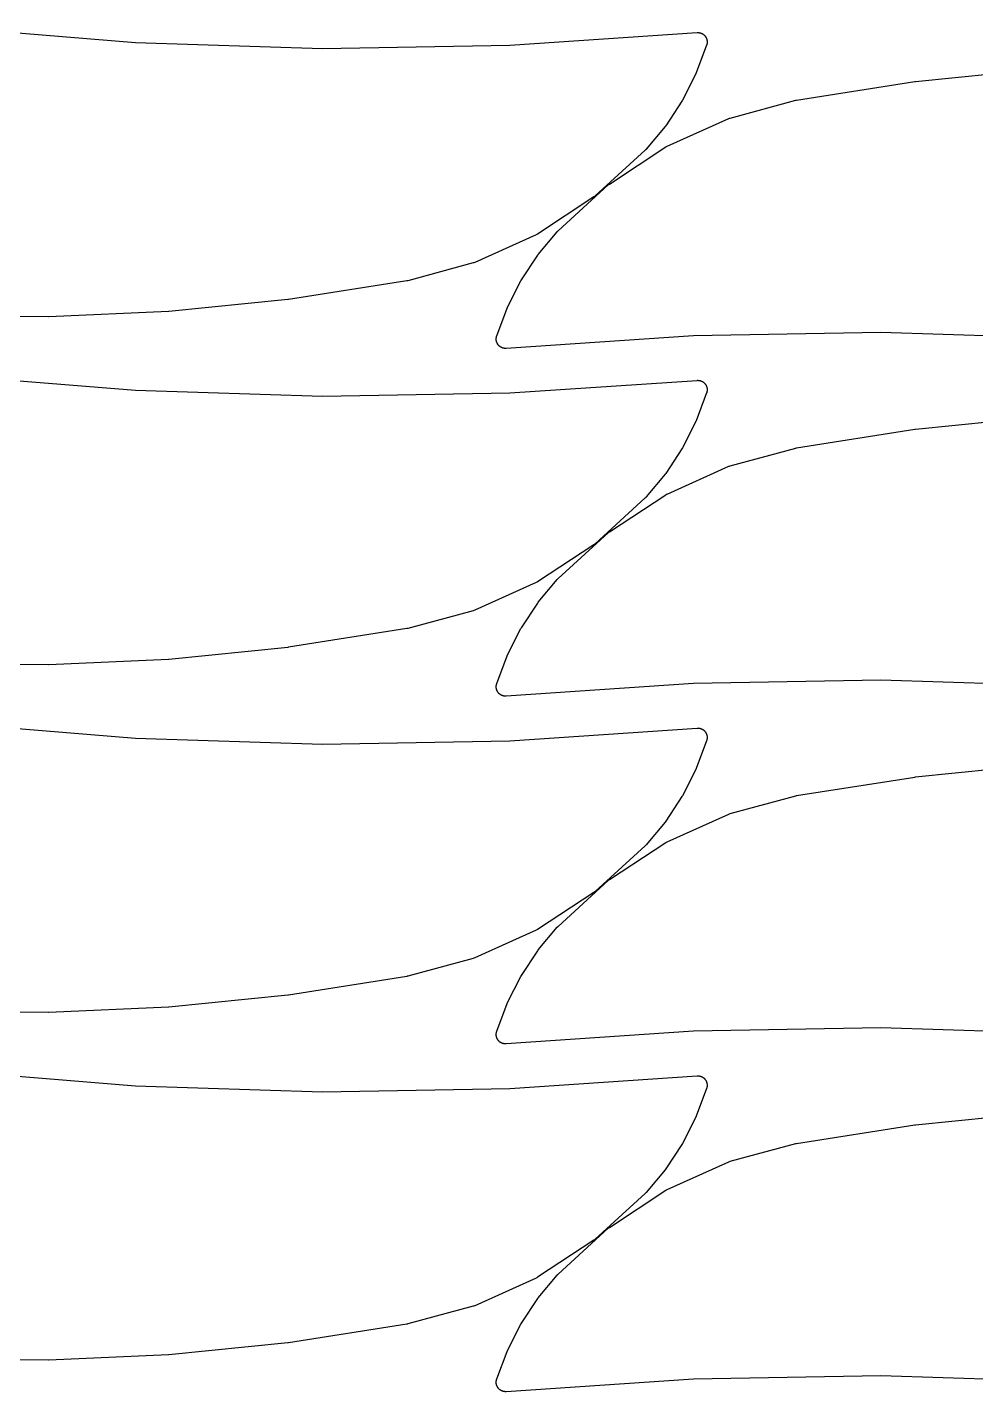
# Model space of a CAD drawing. Header units: metres. Extents: x 0 to 3000, y 0 to 1240.
# Drawn here: x 1298.2 to 1500, y 299.1 to 589.3 of the extents above; entities that cross this region are included whole.
import ezdxf

# ---------------------------------------------------------------- set-up
doc = ezdxf.new("R2010")
doc.units = ezdxf.units.M

msp = doc.modelspace()

# ---------------------------------------------------------------- linework, layer by layer
at = {"color": 1}
for points in [[(1281.47, 589.27), (1321.25, 586.03), (1361.08, 584.76), (1400.91, 585.47), (1440.74, 588.15), (1440.77, 588.15), (1440.8, 588.16), (1440.87, 588.15), (1440.93, 588.16), (1440.97, 588.15), (1441, 588.15), (1441.06, 588.15), (1441.13, 588.14), (1441.16, 588.13), (1441.19, 588.13), (1441.26, 588.12), (1441.32, 588.11), (1441.35, 588.1), (1441.39, 588.09), (1441.45, 588.07), (1441.51, 588.05), (1441.54, 588.04), (1441.57, 588.03), (1441.63, 588), (1441.69, 587.98), (1441.72, 587.97), (1441.75, 587.95), (1441.81, 587.92), (1441.87, 587.89), (1441.9, 587.87), (1441.93, 587.86), (1441.98, 587.82), (1442.03, 587.79), (1442.06, 587.76), (1442.09, 587.75), (1442.14, 587.7), (1442.19, 587.66), (1442.21, 587.64), (1442.24, 587.62), (1442.28, 587.57), (1442.33, 587.53), (1442.35, 587.5), (1442.37, 587.48), (1442.41, 587.43), (1442.46, 587.38), (1442.48, 587.35), (1442.5, 587.32), (1442.53, 587.27), (1442.57, 587.22), (1442.58, 587.19), (1442.6, 587.16), (1442.63, 587.1), (1442.66, 587.05), (1442.68, 587.01), (1442.69, 586.99), (1442.72, 586.93), (1442.74, 586.87), (1442.75, 586.83), (1442.76, 586.8), (1442.78, 586.74), (1442.8, 586.68), (1442.81, 586.65), (1442.82, 586.61), (1442.83, 586.55), (1442.84, 586.49), (1442.85, 586.45), (1442.85, 586.42), (1442.86, 586.36), (1442.87, 586.29), (1442.87, 586.26), (1442.87, 586.23), (1442.87, 586.16), (1442.87, 586.1), (1442.87, 586.06), (1442.87, 586.03), (1442.86, 585.96), (1442.86, 585.9), (1442.85, 585.87), (1442.85, 585.83), (1442.83, 585.77), (1442.82, 585.71), (1442.81, 585.68), (1442.8, 585.64), (1442.78, 585.58), (1442.77, 585.52), (1442.75, 585.49), (1442.74, 585.46), (1440.54, 579.57), (1440.45, 579.37), (1437.61, 573.78), (1437.5, 573.59), (1434.05, 568.35), (1433.92, 568.17), (1429.9, 563.34), (1429.87, 563.32), (1429.85, 563.29), (1429.81, 563.24), (1429.77, 563.2), (1429.74, 563.17), (1429.71, 563.15), (1419.05, 553.4), (1418.92, 553.3), (1418.8, 553.2), (1406.79, 545.31), (1406.66, 545.23), (1406.52, 545.16), (1393.42, 539.27), (1393.27, 539.21), (1393.12, 539.16), (1379.17, 535.39), (1379.16, 535.39), (1379.15, 535.39), (1379.06, 535.37), (1378.98, 535.35), (1378.97, 535.35), (1378.96, 535.35), (1353.8, 531.39), (1353.69, 531.37), (1328.37, 528.82), (1328.26, 528.81), (1302.84, 527.67), (1302.73, 527.67), (1277.26, 527.95)], [(1519.62, 523.11), (1479.8, 524.38), (1439.96, 523.67), (1400.13, 520.99), (1400.1, 520.99), (1400.07, 520.98), (1400, 520.99), (1399.94, 520.98), (1399.9, 520.99), (1399.87, 520.99), (1399.81, 521), (1399.74, 521), (1399.71, 521.01), (1399.68, 521.01), (1399.61, 521.02), (1399.55, 521.04), (1399.52, 521.04), (1399.48, 521.05), (1399.42, 521.07), (1399.36, 521.09), (1399.33, 521.1), (1399.3, 521.11), (1399.24, 521.14), (1399.18, 521.16), (1399.15, 521.18), (1399.12, 521.19), (1399.06, 521.22), (1399, 521.25), (1398.97, 521.27), (1398.95, 521.28), (1398.89, 521.32), (1398.84, 521.36), (1398.81, 521.38), (1398.78, 521.39), (1398.73, 521.44), (1398.68, 521.48), (1398.66, 521.5), (1398.63, 521.52), (1398.59, 521.57), (1398.54, 521.61), (1398.52, 521.64), (1398.5, 521.66), (1398.46, 521.71), (1398.41, 521.76), (1398.4, 521.79), (1398.38, 521.82), (1398.34, 521.87), (1398.3, 521.92), (1398.29, 521.95), (1398.27, 521.98), (1398.24, 522.04), (1398.21, 522.1), (1398.19, 522.13), (1398.18, 522.16), (1398.15, 522.22), (1398.13, 522.28), (1398.12, 522.31), (1398.11, 522.34), (1398.09, 522.4), (1398.07, 522.46), (1398.06, 522.49), (1398.05, 522.53), (1398.04, 522.59), (1398.03, 522.65), (1398.02, 522.69), (1398.02, 522.72), (1398.01, 522.78), (1398, 522.85), (1398, 522.88), (1398, 522.91), (1398, 522.98), (1398, 523.05), (1398, 523.08), (1398, 523.11), (1398.01, 523.18), (1398.02, 523.24), (1398.02, 523.27), (1398.03, 523.31), (1398.04, 523.37), (1398.05, 523.43), (1398.06, 523.47), (1398.07, 523.5), (1398.09, 523.56), (1398.1, 523.62), (1398.12, 523.65), (1398.13, 523.68), (1400.33, 529.57), (1400.42, 529.78), (1403.26, 535.36), (1403.37, 535.55), (1406.82, 540.79), (1406.95, 540.97), (1410.97, 545.8), (1411, 545.82), (1411.02, 545.85), (1411.06, 545.9), (1411.1, 545.94), (1411.13, 545.97), (1411.16, 545.99), (1421.82, 555.74), (1421.95, 555.85), (1422.08, 555.94), (1434.08, 563.83), (1434.21, 563.91), (1434.35, 563.98), (1447.45, 569.87), (1447.6, 569.93), (1447.75, 569.98), (1461.7, 573.75), (1461.71, 573.75), (1461.72, 573.75), (1461.81, 573.77), (1461.89, 573.79), (1461.9, 573.79), (1461.91, 573.79), (1487.07, 577.75), (1487.18, 577.77), (1512.5, 580.32)], [(1281.47, 515.32), (1321.25, 512.08), (1361.08, 510.81), (1400.91, 511.52), (1440.74, 514.2), (1440.77, 514.2), (1440.8, 514.21), (1440.87, 514.21), (1440.93, 514.21), (1440.97, 514.2), (1441, 514.2), (1441.06, 514.2), (1441.13, 514.19), (1441.16, 514.19), (1441.19, 514.18), (1441.26, 514.17), (1441.32, 514.16), (1441.35, 514.15), (1441.39, 514.14), (1441.45, 514.12), (1441.51, 514.1), (1441.54, 514.09), (1441.57, 514.08), (1441.63, 514.05), (1441.69, 514.03), (1441.72, 514.02), (1441.75, 514), (1441.81, 513.97), (1441.87, 513.94), (1441.9, 513.92), (1441.93, 513.91), (1441.98, 513.87), (1442.03, 513.84), (1442.06, 513.82), (1442.09, 513.8), (1442.14, 513.75), (1442.19, 513.71), (1442.21, 513.69), (1442.24, 513.67), (1442.28, 513.62), (1442.33, 513.58), (1442.35, 513.55), (1442.37, 513.53), (1442.41, 513.48), (1442.46, 513.43), (1442.48, 513.4), (1442.5, 513.38), (1442.53, 513.32), (1442.57, 513.27), (1442.58, 513.24), (1442.6, 513.21), (1442.63, 513.15), (1442.66, 513.1), (1442.68, 513.07), (1442.69, 513.04), (1442.72, 512.98), (1442.74, 512.92), (1442.75, 512.88), (1442.76, 512.85), (1442.78, 512.79), (1442.8, 512.73), (1442.81, 512.7), (1442.82, 512.67), (1442.83, 512.6), (1442.84, 512.54), (1442.85, 512.5), (1442.85, 512.47), (1442.86, 512.41), (1442.87, 512.34), (1442.87, 512.31), (1442.87, 512.28), (1442.87, 512.21), (1442.87, 512.15), (1442.87, 512.11), (1442.87, 512.08), (1442.86, 512.02), (1442.86, 511.95), (1442.85, 511.92), (1442.85, 511.89), (1442.83, 511.82), (1442.82, 511.76), (1442.81, 511.73), (1442.8, 511.69), (1442.78, 511.63), (1442.77, 511.57), (1442.75, 511.54), (1442.74, 511.51), (1440.54, 505.62), (1440.45, 505.42), (1437.61, 499.83), (1437.5, 499.64), (1434.05, 494.4), (1433.92, 494.22), (1429.9, 489.4), (1429.87, 489.37), (1429.85, 489.34), (1429.81, 489.3), (1429.77, 489.25), (1429.74, 489.23), (1429.71, 489.2), (1419.05, 479.45), (1418.92, 479.35), (1418.8, 479.25), (1406.79, 471.37), (1406.66, 471.28), (1406.52, 471.21), (1393.42, 465.32), (1393.27, 465.26), (1393.12, 465.21), (1379.17, 461.44), (1379.16, 461.44), (1379.15, 461.44), (1379.06, 461.42), (1378.98, 461.4), (1378.97, 461.4), (1378.96, 461.4), (1353.8, 457.44), (1353.69, 457.42), (1328.37, 454.87), (1328.26, 454.86), (1302.84, 453.72), (1302.73, 453.72), (1277.26, 454)], [(1519.62, 449.16), (1479.8, 450.43), (1439.96, 449.73), (1400.13, 447.04), (1400.1, 447.04), (1400.07, 447.04), (1400, 447.04), (1399.94, 447.04), (1399.9, 447.04), (1399.87, 447.04), (1399.81, 447.05), (1399.74, 447.05), (1399.71, 447.06), (1399.68, 447.06), (1399.61, 447.07), (1399.55, 447.09), (1399.52, 447.09), (1399.48, 447.1), (1399.42, 447.12), (1399.36, 447.14), (1399.33, 447.15), (1399.3, 447.16), (1399.24, 447.19), (1399.18, 447.21), (1399.15, 447.23), (1399.12, 447.24), (1399.06, 447.27), (1399, 447.3), (1398.97, 447.32), (1398.95, 447.33), (1398.89, 447.37), (1398.84, 447.41), (1398.81, 447.43), (1398.78, 447.45), (1398.73, 447.49), (1398.68, 447.53), (1398.66, 447.55), (1398.63, 447.57), (1398.59, 447.62), (1398.54, 447.66), (1398.52, 447.69), (1398.5, 447.71), (1398.46, 447.76), (1398.41, 447.81), (1398.4, 447.84), (1398.38, 447.87), (1398.34, 447.92), (1398.3, 447.97), (1398.29, 448), (1398.27, 448.03), (1398.24, 448.09), (1398.21, 448.15), (1398.19, 448.18), (1398.18, 448.21), (1398.15, 448.27), (1398.13, 448.33), (1398.12, 448.36), (1398.11, 448.39), (1398.09, 448.45), (1398.07, 448.51), (1398.06, 448.55), (1398.05, 448.58), (1398.04, 448.64), (1398.03, 448.7), (1398.02, 448.74), (1398.02, 448.77), (1398.01, 448.83), (1398, 448.9), (1398, 448.93), (1398, 448.97), (1398, 449.03), (1398, 449.1), (1398, 449.13), (1398, 449.16), (1398.01, 449.23), (1398.02, 449.29), (1398.02, 449.32), (1398.03, 449.36), (1398.04, 449.42), (1398.05, 449.48), (1398.06, 449.52), (1398.07, 449.55), (1398.09, 449.61), (1398.1, 449.67), (1398.12, 449.7), (1398.13, 449.74), (1400.33, 455.62), (1400.42, 455.83), (1403.26, 461.41), (1403.37, 461.6), (1406.82, 466.84), (1406.95, 467.02), (1410.97, 471.85), (1411, 471.87), (1411.02, 471.9), (1411.06, 471.95), (1411.1, 471.99), (1411.13, 472.02), (1411.16, 472.04), (1421.82, 481.79), (1421.95, 481.9), (1422.08, 481.99), (1434.08, 489.88), (1434.21, 489.96), (1434.35, 490.03), (1447.45, 495.92), (1447.6, 495.98), (1447.75, 496.03), (1461.7, 499.8), (1461.71, 499.8), (1461.72, 499.8), (1461.81, 499.82), (1461.89, 499.84), (1461.9, 499.84), (1461.91, 499.84), (1487.07, 503.8), (1487.18, 503.82), (1512.5, 506.37)], [(1281.47, 441.38), (1321.25, 438.13), (1361.08, 436.86), (1400.91, 437.57), (1440.74, 440.25), (1440.77, 440.25), (1440.8, 440.26), (1440.87, 440.26), (1440.93, 440.26), (1440.97, 440.25), (1441, 440.25), (1441.06, 440.25), (1441.13, 440.24), (1441.16, 440.24), (1441.19, 440.23), (1441.26, 440.22), (1441.32, 440.21), (1441.35, 440.2), (1441.39, 440.19), (1441.45, 440.17), (1441.51, 440.15), (1441.54, 440.14), (1441.57, 440.13), (1441.63, 440.11), (1441.69, 440.08), (1441.72, 440.07), (1441.75, 440.05), (1441.81, 440.02), (1441.87, 439.99), (1441.9, 439.97), (1441.93, 439.96), (1441.98, 439.92), (1442.03, 439.89), (1442.06, 439.87), (1442.09, 439.85), (1442.14, 439.81), (1442.19, 439.76), (1442.21, 439.74), (1442.24, 439.72), (1442.28, 439.67), (1442.33, 439.63), (1442.35, 439.6), (1442.37, 439.58), (1442.41, 439.53), (1442.46, 439.48), (1442.48, 439.45), (1442.5, 439.43), (1442.53, 439.37), (1442.57, 439.32), (1442.58, 439.29), (1442.6, 439.26), (1442.63, 439.2), (1442.66, 439.15), (1442.68, 439.12), (1442.69, 439.09), (1442.72, 439.03), (1442.74, 438.97), (1442.75, 438.94), (1442.76, 438.9), (1442.78, 438.84), (1442.8, 438.78), (1442.81, 438.75), (1442.82, 438.72), (1442.83, 438.65), (1442.84, 438.59), (1442.85, 438.56), (1442.85, 438.52), (1442.86, 438.46), (1442.87, 438.39), (1442.87, 438.36), (1442.87, 438.33), (1442.87, 438.26), (1442.87, 438.2), (1442.87, 438.16), (1442.87, 438.13), (1442.86, 438.07), (1442.86, 438), (1442.85, 437.97), (1442.85, 437.94), (1442.83, 437.87), (1442.82, 437.81), (1442.81, 437.78), (1442.8, 437.74), (1442.78, 437.68), (1442.77, 437.62), (1442.75, 437.59), (1442.74, 437.56), (1440.54, 431.67), (1440.45, 431.47), (1437.61, 425.88), (1437.5, 425.69), (1434.05, 420.46), (1433.92, 420.28), (1429.9, 415.45), (1429.87, 415.42), (1429.85, 415.39), (1429.81, 415.35), (1429.77, 415.3), (1429.74, 415.28), (1429.71, 415.25), (1419.05, 405.5), (1418.92, 405.4), (1418.8, 405.3), (1406.79, 397.42), (1406.66, 397.33), (1406.52, 397.26), (1393.42, 391.37), (1393.27, 391.31), (1393.12, 391.26), (1379.17, 387.49), (1379.16, 387.49), (1379.15, 387.49), (1379.06, 387.47), (1378.98, 387.45), (1378.97, 387.45), (1378.96, 387.45), (1353.8, 383.49), (1353.69, 383.47), (1328.37, 380.92), (1328.26, 380.91), (1302.84, 379.77), (1302.73, 379.77), (1277.26, 380.05)], [(1519.62, 375.21), (1479.8, 376.48), (1439.96, 375.78), (1400.13, 373.09), (1400.1, 373.09), (1400.07, 373.09), (1400, 373.09), (1399.94, 373.09), (1399.9, 373.09), (1399.87, 373.09), (1399.81, 373.1), (1399.74, 373.1), (1399.71, 373.11), (1399.68, 373.11), (1399.61, 373.12), (1399.55, 373.14), (1399.52, 373.15), (1399.48, 373.15), (1399.42, 373.17), (1399.36, 373.19), (1399.33, 373.2), (1399.3, 373.21), (1399.24, 373.24), (1399.18, 373.26), (1399.15, 373.28), (1399.12, 373.29), (1399.06, 373.32), (1399, 373.35), (1398.97, 373.37), (1398.95, 373.38), (1398.89, 373.42), (1398.84, 373.46), (1398.81, 373.48), (1398.78, 373.5), (1398.73, 373.54), (1398.68, 373.58), (1398.66, 373.6), (1398.63, 373.62), (1398.59, 373.67), (1398.54, 373.71), (1398.52, 373.74), (1398.5, 373.76), (1398.46, 373.81), (1398.41, 373.86), (1398.4, 373.89), (1398.38, 373.92), (1398.34, 373.97), (1398.3, 374.03), (1398.29, 374.05), (1398.27, 374.08), (1398.24, 374.14), (1398.21, 374.2), (1398.19, 374.23), (1398.18, 374.26), (1398.15, 374.32), (1398.13, 374.38), (1398.12, 374.41), (1398.11, 374.44), (1398.09, 374.5), (1398.07, 374.56), (1398.06, 374.6), (1398.05, 374.63), (1398.04, 374.69), (1398.03, 374.76), (1398.02, 374.79), (1398.02, 374.82), (1398.01, 374.89), (1398, 374.95), (1398, 374.98), (1398, 375.02), (1398, 375.08), (1398, 375.15), (1398, 375.18), (1398, 375.21), (1398.01, 375.28), (1398.02, 375.34), (1398.02, 375.37), (1398.03, 375.41), (1398.04, 375.47), (1398.05, 375.54), (1398.06, 375.57), (1398.07, 375.6), (1398.09, 375.66), (1398.1, 375.72), (1398.12, 375.75), (1398.13, 375.79), (1400.33, 381.67), (1400.42, 381.88), (1403.26, 387.46), (1403.37, 387.66), (1406.82, 392.89), (1406.95, 393.07), (1410.97, 397.9), (1411, 397.93), (1411.02, 397.95), (1411.06, 398), (1411.1, 398.04), (1411.13, 398.07), (1411.16, 398.09), (1421.82, 407.84), (1421.95, 407.95), (1422.08, 408.04), (1434.08, 415.93), (1434.21, 416.01), (1434.35, 416.08), (1447.45, 421.97), (1447.6, 422.03), (1447.75, 422.08), (1461.7, 425.85), (1461.71, 425.85), (1461.72, 425.85), (1461.81, 425.87), (1461.89, 425.89), (1461.9, 425.89), (1461.91, 425.89), (1487.07, 429.85), (1487.18, 429.87), (1512.5, 432.42)], [(1281.47, 367.43), (1321.25, 364.18), (1361.08, 362.91), (1400.91, 363.62), (1440.74, 366.3), (1440.77, 366.31), (1440.8, 366.31), (1440.87, 366.31), (1440.93, 366.31), (1440.97, 366.31), (1441, 366.3), (1441.06, 366.3), (1441.13, 366.29), (1441.16, 366.29), (1441.19, 366.28), (1441.26, 366.27), (1441.32, 366.26), (1441.35, 366.25), (1441.39, 366.24), (1441.45, 366.22), (1441.51, 366.2), (1441.54, 366.19), (1441.57, 366.18), (1441.63, 366.16), (1441.69, 366.13), (1441.72, 366.12), (1441.75, 366.1), (1441.81, 366.07), (1441.87, 366.04), (1441.9, 366.03), (1441.93, 366.01), (1441.98, 365.97), (1442.03, 365.94), (1442.06, 365.92), (1442.09, 365.9), (1442.14, 365.86), (1442.19, 365.82), (1442.21, 365.79), (1442.24, 365.77), (1442.28, 365.72), (1442.33, 365.68), (1442.35, 365.65), (1442.37, 365.63), (1442.41, 365.58), (1442.46, 365.53), (1442.48, 365.5), (1442.5, 365.48), (1442.53, 365.42), (1442.57, 365.37), (1442.58, 365.34), (1442.6, 365.31), (1442.63, 365.25), (1442.66, 365.2), (1442.68, 365.17), (1442.69, 365.14), (1442.72, 365.08), (1442.74, 365.02), (1442.75, 364.99), (1442.76, 364.96), (1442.78, 364.89), (1442.8, 364.83), (1442.81, 364.8), (1442.82, 364.77), (1442.83, 364.7), (1442.84, 364.64), (1442.85, 364.61), (1442.85, 364.57), (1442.86, 364.51), (1442.87, 364.44), (1442.87, 364.41), (1442.87, 364.38), (1442.87, 364.31), (1442.87, 364.25), (1442.87, 364.21), (1442.87, 364.18), (1442.86, 364.12), (1442.86, 364.05), (1442.85, 364.02), (1442.85, 363.99), (1442.83, 363.92), (1442.82, 363.86), (1442.81, 363.83), (1442.8, 363.79), (1442.78, 363.73), (1442.77, 363.67), (1442.75, 363.64), (1442.74, 363.61), (1440.54, 357.72), (1440.45, 357.52), (1437.61, 351.93), (1437.5, 351.74), (1434.05, 346.51), (1433.92, 346.33), (1429.9, 341.5), (1429.87, 341.47), (1429.85, 341.44), (1429.81, 341.4), (1429.77, 341.35), (1429.74, 341.33), (1429.71, 341.3), (1419.05, 331.55), (1418.92, 331.45), (1418.8, 331.35), (1406.79, 323.47), (1406.66, 323.38), (1406.52, 323.31), (1393.42, 317.42), (1393.27, 317.36), (1393.12, 317.31), (1379.17, 313.54), (1379.16, 313.54), (1379.15, 313.54), (1379.06, 313.52), (1378.98, 313.5), (1378.97, 313.5), (1378.96, 313.5), (1353.8, 309.54), (1353.69, 309.53), (1328.37, 306.97), (1328.26, 306.96), (1302.84, 305.82), (1302.73, 305.82), (1277.26, 306.1)], [(1519.62, 301.27), (1479.8, 302.53), (1439.96, 301.83), (1400.13, 299.14), (1400.1, 299.14), (1400.07, 299.14), (1400, 299.14), (1399.94, 299.14), (1399.9, 299.14), (1399.87, 299.14), (1399.81, 299.15), (1399.74, 299.15), (1399.71, 299.16), (1399.68, 299.16), (1399.61, 299.18), (1399.55, 299.19), (1399.52, 299.2), (1399.48, 299.2), (1399.42, 299.22), (1399.36, 299.24), (1399.33, 299.25), (1399.3, 299.26), (1399.24, 299.29), (1399.18, 299.31), (1399.15, 299.33), (1399.12, 299.34), (1399.06, 299.37), (1399, 299.4), (1398.97, 299.42), (1398.95, 299.44), (1398.89, 299.47), (1398.84, 299.51), (1398.81, 299.53), (1398.78, 299.55), (1398.73, 299.59), (1398.68, 299.63), (1398.66, 299.65), (1398.63, 299.67), (1398.59, 299.72), (1398.54, 299.77), (1398.52, 299.79), (1398.5, 299.81), (1398.46, 299.87), (1398.41, 299.91), (1398.4, 299.94), (1398.38, 299.97), (1398.34, 300.02), (1398.3, 300.08), (1398.29, 300.1), (1398.27, 300.13), (1398.24, 300.19), (1398.21, 300.25), (1398.19, 300.28), (1398.18, 300.31), (1398.15, 300.37), (1398.13, 300.43), (1398.12, 300.46), (1398.11, 300.49), (1398.09, 300.55), (1398.07, 300.61), (1398.06, 300.65), (1398.05, 300.68), (1398.04, 300.74), (1398.03, 300.81), (1398.02, 300.84), (1398.02, 300.87), (1398.01, 300.94), (1398, 301), (1398, 301.03), (1398, 301.07), (1398, 301.13), (1398, 301.2), (1398, 301.23), (1398, 301.26), (1398.01, 301.33), (1398.02, 301.39), (1398.02, 301.43), (1398.03, 301.46), (1398.04, 301.52), (1398.05, 301.59), (1398.06, 301.62), (1398.07, 301.65), (1398.09, 301.71), (1398.1, 301.77), (1398.12, 301.81), (1398.13, 301.84), (1400.33, 307.72), (1400.42, 307.93), (1403.26, 313.51), (1403.37, 313.71), (1406.82, 318.94), (1406.95, 319.12), (1410.97, 323.95), (1411, 323.98), (1411.02, 324.01), (1411.06, 324.05), (1411.1, 324.09), (1411.13, 324.12), (1411.16, 324.14), (1421.82, 333.89), (1421.95, 334), (1422.08, 334.09), (1434.08, 341.98), (1434.21, 342.06), (1434.35, 342.13), (1447.45, 348.02), (1447.6, 348.08), (1447.75, 348.13), (1461.7, 351.9), (1461.71, 351.9), (1461.72, 351.9), (1461.81, 351.92), (1461.89, 351.94), (1461.9, 351.94), (1461.91, 351.94), (1487.07, 355.91), (1487.18, 355.92), (1512.5, 358.47)]]:
    msp.add_lwpolyline(points, dxfattribs=at)

doc.saveas('drawing.dxf')
